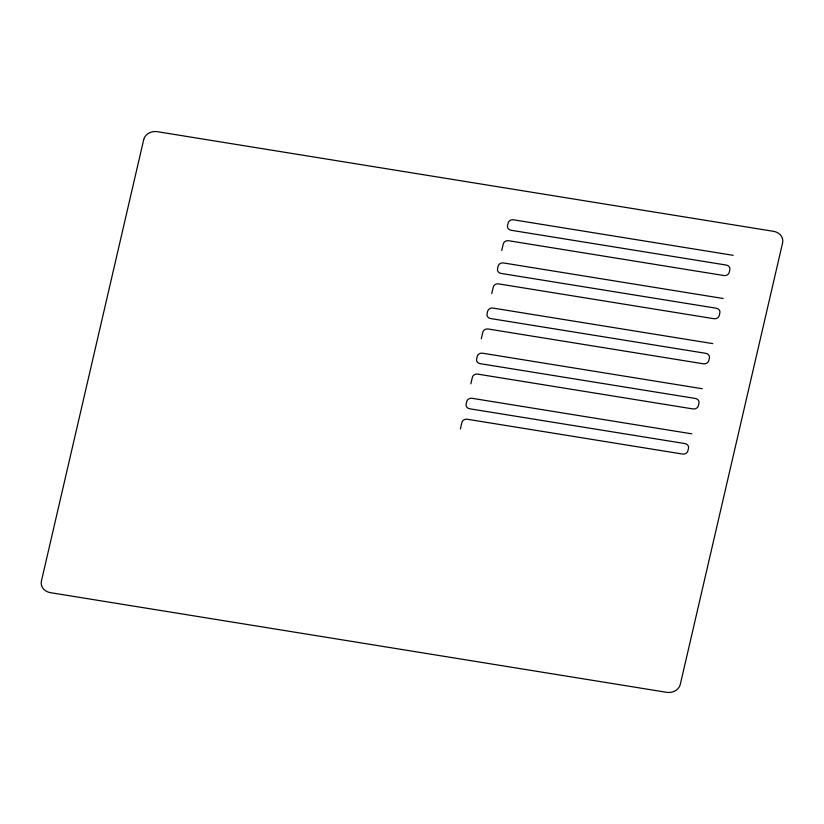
<?xml version="1.0" encoding="UTF-8"?>
<svg xmlns="http://www.w3.org/2000/svg" width="824" height="824" viewBox="0 0 824 824"><rect width="100%" height="100%" fill="white"/><g stroke="black" fill="none" stroke-linecap="round" stroke-linejoin="round"><path stroke-width="1.24" d="M460.389 428.985L461.904 422.444A4.573 3.986 -3.6 0 1 467.301 419.251L682.499 454.045A4.573 3.986 -3.6 0 0 687.896 450.852L688.504 448.235A4.573 3.986 -3.6 0 0 684.929 443.58L469.721 408.786A4.573 3.986 -3.6 0 1 466.147 404.131L466.755 401.525A4.573 3.986 -3.6 0 1 472.152 398.322L691.83 433.846M470.844 383.86L472.358 377.33A4.573 3.986 -3.6 0 1 477.755 374.127L692.953 408.931A4.573 3.986 -3.6 0 0 698.35 405.727L698.958 403.111A4.573 3.986 -3.6 0 0 695.384 398.466L480.176 363.662A4.573 3.986 -3.6 0 1 476.602 359.017L477.209 356.401A4.573 3.986 -3.6 0 1 482.607 353.208L702.285 388.732M481.298 338.746L482.812 332.206A4.573 3.986 -3.6 0 1 488.21 329.013L703.408 363.806A4.573 3.986 -3.6 0 0 708.805 360.613L709.413 357.997A4.573 3.986 -3.6 0 0 705.838 353.341L490.63 318.548A4.573 3.986 -3.6 0 1 487.056 313.892L487.664 311.287A4.573 3.986 -3.6 0 1 493.061 308.083L712.739 343.608M491.753 293.622L493.267 287.092A4.573 3.986 -3.6 0 1 498.664 283.889L713.862 318.692A4.573 3.986 -3.6 0 0 719.259 315.489L719.867 312.873A4.573 3.986 -3.6 0 0 716.293 308.228L501.085 273.424A4.573 3.986 -3.6 0 1 497.511 268.779L498.118 266.162A4.573 3.986 -3.6 0 1 503.516 262.959L723.194 298.494M501.754 250.465L503.268 243.935A4.573 3.986 -3.6 0 1 508.666 240.732L723.863 275.535A4.573 3.986 -3.6 0 0 729.261 272.332L729.858 269.716A4.573 3.986 -3.6 0 0 726.284 265.071L511.086 230.267A4.573 3.986 -3.6 0 1 507.512 225.622L508.12 223.005A4.573 3.986 -3.6 0 1 513.517 219.802L733.195 255.337M143.695 139.647L41.427 581.033A11.443 9.97 -3.6 0 0 50.357 592.652L666.822 692.345A11.443 9.97 -3.6 0 0 680.305 684.353L782.573 242.967A11.443 9.97 -3.6 0 0 773.643 231.348L157.178 131.655A11.443 9.97 -3.6 0 0 143.695 139.647"/></g></svg>
